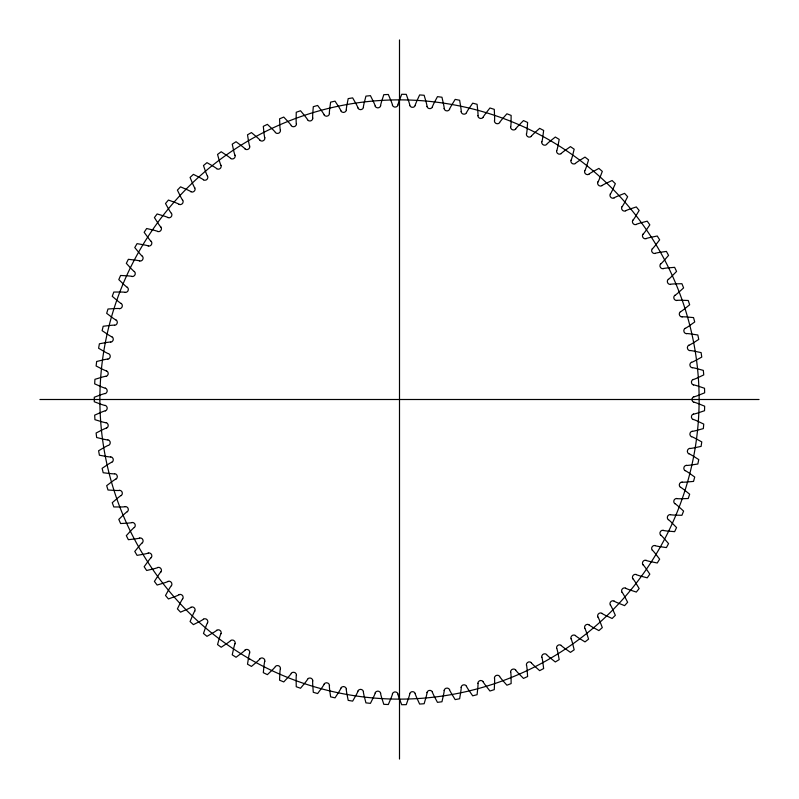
<?xml version="1.0" encoding="UTF-8"?>
<svg xmlns="http://www.w3.org/2000/svg" width="799" height="799" viewBox="0 0 799 799"><rect width="100%" height="100%" fill="white"/><g stroke="black" fill="none" stroke-linecap="round" stroke-linejoin="round"><path stroke-width="1.2" d="M312.639 118.112L312.639 117.613A94.502 94.502 0 0 1 312.719 114.197L313.288 106.706L314.736 106.277L317.642 105.458L322.097 111.51A94.502 94.502 0 0 1 323.975 114.367L324.234 114.786M312.639 680.948L312.639 681.387A94.502 94.502 0 0 0 312.719 684.803L313.288 692.294L314.736 692.723L317.642 693.542L322.097 687.49A94.502 94.502 0 0 0 323.975 684.633L324.234 684.214M494.581 120.789L494.601 120.279A94.502 94.502 0 0 0 494.621 116.864L494.271 109.363L492.833 108.894L489.947 107.985L485.323 113.907A94.502 94.502 0 0 0 483.365 116.704L483.125 117.073M478.062 683.315L478.052 683.754A94.502 94.502 0 0 1 477.872 687.23L477.083 694.701L475.615 695.08L472.688 695.819L468.414 689.637A94.502 94.502 0 0 1 466.626 686.731L466.376 686.291M329.308 113.438L329.328 112.999A94.502 94.502 0 0 1 329.607 109.593L330.616 102.152L332.094 101.813L335.041 101.153L339.136 107.465A94.502 94.502 0 0 1 340.833 110.422L341.073 110.861M296.269 675.305L296.249 675.744A94.502 94.502 0 0 0 296.119 679.22L296.249 686.731L297.677 687.24L300.534 688.239L305.328 682.456A94.502 94.502 0 0 0 307.365 679.709L307.655 679.3M510.781 126.841L510.821 126.342A94.502 94.502 0 0 0 511.05 122.936L511.13 115.426L509.732 114.876L506.906 113.798L501.932 119.431A94.502 94.502 0 0 0 499.814 122.117L499.555 122.467M461.273 687.44L461.233 687.869A94.502 94.502 0 0 1 460.853 691.335L459.625 698.745L458.137 699.035L455.17 699.604L451.265 693.182A94.502 94.502 0 0 1 449.657 690.176L449.457 689.787M346.217 109.813L346.267 109.373A94.502 94.502 0 0 1 346.746 105.997L348.194 98.617L349.682 98.367L352.659 97.887L356.374 104.419A94.502 94.502 0 0 1 357.902 107.485L358.112 107.935M280.259 668.833L280.209 669.272A94.502 94.502 0 0 0 279.88 672.668L279.57 680.179L280.968 680.768L283.755 681.927L288.888 676.433A94.502 94.502 0 0 0 291.086 673.817L291.395 673.427M526.591 133.842L526.661 133.353A94.502 94.502 0 0 0 527.08 129.957L527.61 122.467L526.241 121.838L523.485 120.589L518.191 125.932A94.502 94.502 0 0 0 515.924 128.479L515.645 128.819M444.264 690.566L444.204 690.995A94.502 94.502 0 0 1 443.615 694.431L441.957 701.762L440.459 701.961L437.462 702.351L433.947 695.719A94.502 94.502 0 0 1 432.509 692.613L432.309 692.154M363.305 107.186L363.385 106.756A94.502 94.502 0 0 1 364.054 103.401L365.932 96.13L367.44 95.96L370.446 95.66L373.772 102.402A94.502 94.502 0 0 1 375.111 105.538L375.3 106.007M264.669 661.312L264.589 661.742A94.502 94.502 0 0 0 264.06 665.177L263.31 672.658L264.659 673.327L267.375 674.646L272.829 669.472A94.502 94.502 0 0 0 275.166 666.985L275.505 666.616M541.962 141.763L542.062 141.273A94.502 94.502 0 0 0 542.681 137.917L543.65 130.457L542.321 129.748L539.645 128.349L534.042 133.363A94.502 94.502 0 0 0 531.625 135.78L531.285 136.14M427.105 692.693L427.016 693.123A94.502 94.502 0 0 1 426.237 696.508L424.139 703.729L422.641 703.849L419.625 704.059L416.499 697.227A94.502 94.502 0 0 1 415.25 694.051L415.1 693.632M380.524 105.568L380.624 105.138A94.502 94.502 0 0 1 381.493 101.833L383.8 94.681L385.308 94.602L388.324 94.482L391.25 101.403A94.502 94.502 0 0 1 392.409 104.619L392.569 105.088M249.538 652.943L249.428 653.372A94.502 94.502 0 0 0 248.699 656.768L247.51 664.189L248.829 664.938L251.455 666.416L257.198 661.572A94.502 94.502 0 0 0 259.685 659.225L260.045 658.875M556.843 150.572L556.973 150.082A94.502 94.502 0 0 0 557.792 146.766L559.19 139.386L557.902 138.597L555.315 137.038L549.432 141.723A94.502 94.502 0 0 0 546.876 143.99L546.556 144.289M409.857 693.812L409.737 694.231A94.502 94.502 0 0 1 408.758 697.567L406.252 704.648L404.733 704.678L401.717 704.718L399.001 697.707A94.502 94.502 0 0 1 397.932 694.461L397.812 694.041M397.812 104.959L397.932 104.539A94.502 94.502 0 0 1 399.001 101.293L401.717 94.282L403.225 94.302L406.252 94.352L408.758 101.433A94.502 94.502 0 0 1 409.727 104.709L409.857 105.188M234.916 643.704L234.776 644.184A94.502 94.502 0 0 0 233.857 647.48L232.239 654.82L233.508 655.639L236.055 657.267L242.067 652.763A94.502 94.502 0 0 0 244.684 650.576L245.063 650.246M571.175 160.229L571.335 159.76A94.502 94.502 0 0 0 572.344 156.494L574.181 149.203L572.943 148.344L570.446 146.636L564.304 150.961A94.502 94.502 0 0 0 561.617 153.078L561.238 153.398M392.569 693.912L392.429 694.321A94.502 94.502 0 0 1 391.25 697.597L388.324 704.518L386.816 704.458L383.8 704.319L381.493 697.167A94.502 94.502 0 0 1 380.624 693.862L380.524 693.432M415.1 105.368L415.25 104.959A94.502 94.502 0 0 1 416.499 101.773L419.625 94.941L421.133 95.041L424.139 95.271L426.237 102.492A94.502 94.502 0 0 1 427.006 105.818L427.105 106.307M220.874 633.627L220.724 634.036A94.502 94.502 0 0 0 219.595 637.332L217.548 644.563L218.756 645.462L221.203 647.24L227.475 643.085A94.502 94.502 0 0 0 230.212 641.058L230.611 640.748M375.3 692.993L375.111 693.452A94.502 94.502 0 0 1 373.772 696.598L370.446 703.34L368.938 703.19L365.932 702.87L364.054 695.599A94.502 94.502 0 0 1 363.385 692.244L363.305 691.814M584.928 170.716L585.108 170.257A94.502 94.502 0 0 0 586.316 167.051L588.573 159.89L587.385 158.951L584.988 157.103L578.606 161.068A94.502 94.502 0 0 0 575.799 163.016L575.45 163.276M207.44 622.741L207.241 623.2A94.502 94.502 0 0 0 205.942 626.366L203.475 633.457L204.634 634.426L206.971 636.344L213.473 632.578A94.502 94.502 0 0 0 216.329 630.701L216.749 630.421M432.309 106.846L432.509 106.387A94.502 94.502 0 0 1 433.947 103.281L437.462 96.649L438.961 96.839L441.957 97.238L443.615 104.569A94.502 94.502 0 0 1 444.194 107.935L444.264 108.434M598.032 181.992L598.241 181.543A94.502 94.502 0 0 0 599.63 178.417L602.306 171.395L601.178 170.397L598.9 168.409L592.289 171.985A94.502 94.502 0 0 0 589.372 173.773L589.063 173.972M358.112 691.065L357.932 691.465A94.502 94.502 0 0 1 356.374 694.581L352.659 701.113L351.17 700.873L348.194 700.383L346.746 693.003A94.502 94.502 0 0 1 346.267 689.627L346.217 689.187M449.457 109.213L449.657 108.824A94.502 94.502 0 0 1 451.265 105.818L455.17 99.396L456.658 99.675L459.625 100.255L460.853 107.665A94.502 94.502 0 0 1 461.233 111.061L461.273 111.56M194.636 611.135L194.447 611.535A94.502 94.502 0 0 0 192.968 614.611L190.082 621.552L191.181 622.591L193.408 624.638L200.12 621.252A94.502 94.502 0 0 0 203.076 619.555L203.505 619.295M341.073 688.139L340.863 688.518A94.502 94.502 0 0 1 339.136 691.534L335.041 697.847L333.563 697.517L330.616 696.848L329.607 689.407A94.502 94.502 0 0 1 329.328 686.001L329.308 685.562M610.456 194.017L610.696 193.578A94.502 94.502 0 0 0 612.264 190.542L615.35 183.69L614.271 182.621L612.114 180.514L605.312 183.69A94.502 94.502 0 0 0 602.296 185.308L601.917 185.518M182.601 598.701L182.382 599.08A94.502 94.502 0 0 0 180.694 602.116L177.408 608.878L178.447 609.977L180.544 612.154L187.445 609.168A94.502 94.502 0 0 0 190.502 607.649L190.941 607.42M466.376 112.709L466.626 112.269A94.502 94.502 0 0 1 468.414 109.363L472.688 103.181L474.157 103.54L477.083 104.299L477.872 111.77A94.502 94.502 0 0 1 478.052 115.186L478.062 115.685M622.151 206.751L622.411 206.332A94.502 94.502 0 0 0 624.159 203.395L627.634 196.734L626.636 195.605L624.598 193.368L617.617 196.145A94.502 94.502 0 0 0 614.521 197.573L614.121 197.772M171.256 585.677L171.046 585.987A94.502 94.502 0 0 0 169.178 588.933L165.503 595.485L166.482 596.643L168.439 598.94L175.5 596.364A94.502 94.502 0 0 0 178.646 595.025L179.106 594.816M633.078 220.154L633.367 219.745A94.502 94.502 0 0 0 635.275 216.919L639.15 210.467L638.211 209.288L636.314 206.931L629.183 209.298A94.502 94.502 0 0 0 625.997 210.546L625.647 210.686M160.759 571.914L160.459 572.314A94.502 94.502 0 0 0 158.462 575.09L154.407 581.412L155.316 582.621L157.133 585.038L164.334 582.88A94.502 94.502 0 0 0 167.55 581.722L168.02 581.542M643.205 234.167L643.515 233.777A94.502 94.502 0 0 0 645.592 231.071L649.827 224.859L648.958 223.62L647.21 221.163L639.949 223.101A94.502 94.502 0 0 0 636.693 224.159L636.224 224.329M151.051 557.602L150.731 557.982A94.502 94.502 0 0 0 148.574 560.638L144.16 566.721L144.989 567.979L146.666 570.486L153.977 568.758A94.502 94.502 0 0 0 157.263 567.799L157.733 567.65M652.483 248.759L652.823 248.389A94.502 94.502 0 0 0 655.05 245.802L659.644 239.85L658.855 238.561L657.247 236.005L649.887 237.523A94.502 94.502 0 0 0 646.581 238.382L646.101 238.521M142.202 542.751L141.852 543.11A94.502 94.502 0 0 0 139.545 545.637L134.781 551.44L135.54 552.748L137.068 555.355L144.469 554.067A94.502 94.502 0 0 0 147.795 553.298L148.284 553.168M660.893 263.87L661.252 263.51A94.502 94.502 0 0 0 663.629 261.063L668.563 255.39L667.844 254.062L666.396 251.415L658.955 252.494A94.502 94.502 0 0 0 655.609 253.163L655.18 253.263M134.192 527.45L133.872 527.74A94.502 94.502 0 0 0 131.426 530.127L126.322 535.65L127.001 536.998L128.369 539.685L135.84 538.826A94.502 94.502 0 0 0 139.206 538.256L139.695 538.156M668.403 279.44L668.783 279.111A94.502 94.502 0 0 0 671.3 276.804L676.563 271.43L675.924 270.062L674.626 267.335L667.135 267.975A94.502 94.502 0 0 0 663.749 268.444L663.32 268.514M127.191 511.62L126.801 511.929A94.502 94.502 0 0 0 124.215 514.166L118.801 519.38L119.401 520.768L120.609 523.535L128.12 523.115A94.502 94.502 0 0 0 131.515 522.746L132.005 522.676M674.985 295.43L675.385 295.121A94.502 94.502 0 0 0 678.031 292.963L683.594 287.91L683.045 286.511L681.907 283.705L674.396 283.905A94.502 94.502 0 0 0 670.99 284.174L670.551 284.224M121.078 495.44L120.719 495.7A94.502 94.502 0 0 0 117.962 497.817L112.25 502.701L112.769 504.119L113.818 506.956L121.328 506.975A94.502 94.502 0 0 0 124.744 506.806L125.243 506.766M680.618 311.77L681.028 311.49A94.502 94.502 0 0 0 683.804 309.493L689.657 304.779L689.187 303.34L688.219 300.484L680.708 300.234A94.502 94.502 0 0 0 677.292 300.314L676.793 300.334M115.925 478.931L115.505 479.21A94.502 94.502 0 0 0 112.679 481.118L106.686 485.662L107.116 487.11L108.005 489.997L115.505 490.466A94.502 94.502 0 0 0 118.921 490.496L119.421 490.486M685.282 328.429L685.712 328.169A94.502 94.502 0 0 0 688.598 326.332L694.711 321.967L694.331 320.509L693.532 317.593L686.041 316.913A94.502 94.502 0 0 0 682.636 316.784L682.196 316.784M111.7 462.182L111.371 462.371A94.502 94.502 0 0 0 108.384 464.149L102.132 468.334L102.482 469.802L103.191 472.738L110.652 473.637A94.502 94.502 0 0 0 114.057 473.867L114.557 473.887M688.958 345.318L689.407 345.088A94.502 94.502 0 0 0 692.393 343.43L698.755 339.425L698.456 337.947L697.827 334.991L690.396 333.872A94.502 94.502 0 0 0 687 333.543L686.561 333.513M691.644 362.396L692.094 362.197A94.502 94.502 0 0 0 695.18 360.709L701.762 357.093L701.552 355.605L701.103 352.609L693.752 351.061A94.502 94.502 0 0 0 690.376 350.531L689.937 350.471M106.397 428.004L106.047 428.154A94.502 94.502 0 0 0 102.811 429.592L96.12 433.008L96.289 434.516L96.649 437.512L103.96 439.28A94.502 94.502 0 0 0 107.316 439.909L107.805 439.989M693.312 379.605L693.782 379.425A94.502 94.502 0 0 0 696.948 378.127L703.729 374.911L703.609 373.403L703.33 370.396L696.089 368.409A94.502 94.502 0 0 0 692.743 367.69L692.254 367.59M105.228 410.756L104.759 410.926A94.502 94.502 0 0 0 101.553 412.124L94.672 415.15L94.761 416.659L94.941 419.675L102.132 421.872A94.502 94.502 0 0 0 105.448 422.691L105.937 422.801M693.981 396.883L694.451 396.733A94.502 94.502 0 0 0 697.687 395.625L704.648 392.808L704.618 391.29L704.518 388.274L697.397 385.867A94.502 94.502 0 0 0 694.111 384.948L693.622 384.828M105.069 393.468L104.649 393.587A94.502 94.502 0 0 0 101.333 394.616L94.282 397.233L94.272 398.741L94.282 401.767L101.333 404.384A94.502 94.502 0 0 0 104.589 405.393L105.069 405.532M693.622 414.172L694.111 414.052A94.502 94.502 0 0 0 697.397 413.133L704.518 410.726L704.568 409.218L704.648 406.192L697.687 403.375A94.502 94.502 0 0 0 694.451 402.267L694.041 402.137M105.937 376.199L105.508 376.289A94.502 94.502 0 0 0 102.132 377.128L94.941 379.325L94.841 380.833L94.672 383.85L101.553 386.876A94.502 94.502 0 0 0 104.759 388.074L105.228 388.244M692.254 431.41L692.743 431.31A94.502 94.502 0 0 0 696.089 430.591L703.33 428.604L703.48 427.105L703.729 424.089L696.948 420.863A94.502 94.502 0 0 0 693.782 419.575L693.312 419.395M107.805 359.011L107.376 359.081A94.502 94.502 0 0 0 103.96 359.72L96.649 361.488L96.469 362.986L96.12 365.992L102.811 369.408A94.502 94.502 0 0 0 105.937 370.796L106.397 370.996M689.877 448.539L690.376 448.469A94.502 94.502 0 0 0 693.752 447.939L701.103 446.391L701.332 444.893L701.762 441.907L695.18 438.291A94.502 94.502 0 0 0 692.094 436.803L691.644 436.604M110.691 341.962L110.192 342.012A94.502 94.502 0 0 0 106.796 342.441L99.406 343.78L99.136 345.268L98.607 348.244L105.088 352.049A94.502 94.502 0 0 0 108.125 353.617M686.501 465.497L687 465.457A94.502 94.502 0 0 0 690.396 465.128L697.827 464.009L698.146 462.531L698.755 459.575L692.393 455.57A94.502 94.502 0 0 0 689.407 453.912L689.078 453.742M114.557 325.113L114.127 325.133A94.502 94.502 0 0 0 110.652 325.363L103.191 326.262L102.831 327.73L102.132 330.666L108.384 334.851A94.502 94.502 0 0 0 111.321 336.599L111.75 336.848M682.136 482.226L682.636 482.216A94.502 94.502 0 0 0 686.041 482.087L693.532 481.407L693.932 479.949L694.711 477.033L688.598 472.668A94.502 94.502 0 0 0 685.712 470.831L685.282 470.571M39.95 399.5L759.05 399.5M119.421 308.514L118.981 308.514A94.502 94.502 0 0 0 115.505 308.534L108.005 309.003L107.555 310.441L106.686 313.338L112.679 317.882A94.502 94.502 0 0 0 115.505 319.79L115.925 320.069M676.793 498.666L677.292 498.686A94.502 94.502 0 0 0 680.708 498.766L688.219 498.516L688.708 497.088L689.657 494.221L683.804 489.507A94.502 94.502 0 0 0 681.028 487.51L680.668 487.26M125.173 292.234L124.744 292.194A94.502 94.502 0 0 0 121.328 292.025L113.818 292.044L113.288 293.463L112.25 296.299L117.962 301.183A94.502 94.502 0 0 0 120.669 303.26L121.078 303.56M670.491 514.766L670.99 514.816A94.502 94.502 0 0 0 674.396 515.095L681.907 515.295L682.476 513.897L683.594 511.09L678.031 506.037A94.502 94.502 0 0 0 675.385 503.879L675.085 503.65M110.691 457.038L110.192 456.988A94.502 94.502 0 0 1 106.796 456.559L99.406 455.22L99.136 453.732L98.607 450.756L105.088 446.951A94.502 94.502 0 0 1 108.125 445.383M131.945 276.314L131.515 276.254A94.502 94.502 0 0 0 128.12 275.885L120.609 275.465L120 276.844L118.801 279.62L124.215 284.834A94.502 94.502 0 0 0 126.801 287.071L127.191 287.38M663.26 530.476L663.749 530.556A94.502 94.502 0 0 0 667.135 531.025L674.626 531.665L675.275 530.306L676.563 527.57L671.3 522.196A94.502 94.502 0 0 0 668.783 519.889L668.453 519.6M139.695 260.844L139.206 260.744A94.502 94.502 0 0 0 135.84 260.174L128.369 259.315L127.68 260.654L126.322 263.35L131.416 268.873A94.502 94.502 0 0 0 133.872 271.261L134.232 271.6M655.12 545.727L655.609 545.837A94.502 94.502 0 0 0 658.955 546.506L666.396 547.585L667.125 546.266L668.563 543.61L663.629 537.937A94.502 94.502 0 0 0 661.252 535.49L660.893 535.13M148.284 245.832L147.855 245.722A94.502 94.502 0 0 0 144.469 244.943L137.068 243.645L136.299 244.943L134.781 247.56L139.545 253.363A94.502 94.502 0 0 0 141.852 255.89L142.202 256.249M646.101 560.479L646.581 560.618A94.502 94.502 0 0 0 649.887 561.477L657.247 562.995L658.046 561.717L659.644 559.15L655.05 553.198A94.502 94.502 0 0 0 652.823 550.611L652.483 550.241M157.673 231.33L157.323 231.221A94.502 94.502 0 0 0 153.977 230.242L146.666 228.514L145.827 229.762L144.16 232.279L148.574 238.362A94.502 94.502 0 0 0 150.721 241.018L151.051 241.398M636.224 574.671L636.693 574.841A94.502 94.502 0 0 0 639.949 575.899L647.21 577.837L648.089 576.608L649.827 574.141L645.592 567.929A94.502 94.502 0 0 0 643.515 565.223L643.205 564.833M168.02 217.458L167.55 217.278A94.502 94.502 0 0 0 164.334 216.12L157.133 213.962L156.224 215.171L154.407 217.588L158.462 223.91A94.502 94.502 0 0 0 160.459 226.686L160.759 227.086M625.537 588.264L625.997 588.454A94.502 94.502 0 0 0 629.183 589.702L636.314 592.069L637.262 590.89L639.15 588.533L635.275 582.081A94.502 94.502 0 0 0 633.367 579.255L633.118 578.895M179.106 204.184L178.706 204.005A94.502 94.502 0 0 0 175.5 202.636L168.439 200.06L167.46 201.208L165.503 203.515L169.178 210.067A94.502 94.502 0 0 0 171.006 212.953L171.286 213.373M614.071 601.208L614.521 601.427A94.502 94.502 0 0 0 617.617 602.855L624.598 605.632L625.617 604.513L627.634 602.266L624.159 595.605A94.502 94.502 0 0 0 622.411 592.668L622.151 592.249M190.941 191.58L190.562 191.38A94.502 94.502 0 0 0 187.445 189.832L180.544 186.846L179.495 187.935L177.408 190.122L180.694 196.884A94.502 94.502 0 0 0 182.352 199.87L182.601 200.299M601.857 613.452L602.296 613.692A94.502 94.502 0 0 0 605.312 615.31L612.114 618.486L613.203 617.437L615.35 615.31L612.264 608.458A94.502 94.502 0 0 0 610.696 605.422L610.486 605.033M203.455 179.675L203.076 179.445A94.502 94.502 0 0 0 200.12 177.748L193.408 174.362L192.289 175.39L190.082 177.448L192.968 184.389A94.502 94.502 0 0 0 194.447 187.465L194.666 187.915M588.953 624.958L589.372 625.227A94.502 94.502 0 0 0 592.289 627.015L598.9 630.591L600.039 629.602L602.306 627.605L599.63 620.583A94.502 94.502 0 0 0 598.241 617.457L598.032 617.008M216.689 168.549L216.379 168.329A94.502 94.502 0 0 0 213.473 166.422L206.971 162.656L205.802 163.615L203.475 165.543L205.942 172.644A94.502 94.502 0 0 0 207.241 175.8L207.44 176.259M575.4 635.684L575.799 635.984A94.502 94.502 0 0 0 578.606 637.932L584.988 641.897L586.186 640.978L588.573 639.11L586.316 631.949A94.502 94.502 0 0 0 585.108 628.743L584.948 628.344M230.611 158.252L230.262 157.982A94.502 94.502 0 0 0 227.475 155.915L221.203 151.76L219.975 152.649L217.548 154.437L219.595 161.668A94.502 94.502 0 0 0 220.694 164.904L220.874 165.373M561.238 645.602L561.617 645.922A94.502 94.502 0 0 0 564.304 648.039L570.446 652.364L571.694 651.515L574.181 649.797L572.344 642.506A94.502 94.502 0 0 0 571.335 639.24L571.195 638.83M245.063 148.754L244.734 148.464A94.502 94.502 0 0 0 242.067 146.237L236.055 141.733L234.776 142.542L232.239 144.18L233.857 151.52A94.502 94.502 0 0 0 234.776 154.816L234.916 155.296M546.516 654.671L546.876 655.01A94.502 94.502 0 0 0 549.432 657.277L555.315 661.962L556.613 661.182L559.19 659.614L557.792 652.234A94.502 94.502 0 0 0 556.973 648.918L556.853 648.498M259.995 140.085L259.735 139.815A94.502 94.502 0 0 0 257.198 137.428L251.455 132.584L250.137 133.313L247.51 134.811L248.699 142.232A94.502 94.502 0 0 0 249.418 145.568L249.538 146.057M531.285 662.86L531.625 663.22A94.502 94.502 0 0 0 534.042 665.637L539.645 670.651L540.983 669.952L543.65 668.543L542.681 661.083A94.502 94.502 0 0 0 542.062 657.727L541.962 657.237M275.505 132.384L275.166 132.015A94.502 94.502 0 0 0 272.829 129.528L267.375 124.354L266.017 125.014L263.31 126.342L264.06 133.823A94.502 94.502 0 0 0 264.579 137.198L264.669 137.688M515.605 670.141L515.924 670.521A94.502 94.502 0 0 0 518.191 673.068L523.485 678.411L524.863 677.792L527.61 676.533L527.08 669.043A94.502 94.502 0 0 0 526.661 665.647L526.601 665.217M291.395 125.573L291.166 125.273A94.502 94.502 0 0 0 288.888 122.567L283.755 117.073L282.357 117.653L279.57 118.821L279.88 126.332A94.502 94.502 0 0 0 280.209 129.728L280.269 130.227M499.515 676.483L499.814 676.883A94.502 94.502 0 0 0 501.932 679.569L506.906 685.202L508.314 684.673L511.13 683.574L511.05 676.064A94.502 94.502 0 0 0 510.821 672.658L510.781 672.219M307.655 119.7L307.405 119.341A94.502 94.502 0 0 0 305.328 116.544L300.534 110.761L299.106 111.261L296.249 112.269L296.119 119.78A94.502 94.502 0 0 0 296.239 123.196L296.269 123.695M483.085 681.877L483.365 682.296A94.502 94.502 0 0 0 485.323 685.093L489.947 691.015L491.395 690.566L494.271 689.637L494.621 682.136A94.502 94.502 0 0 0 494.601 678.721L494.591 678.281M399.5 39.95L399.5 759.05M660.723 535.29A3.016 3.016 0 0 1 663.29 530.236M668.244 519.73A3.016 3.016 0 0 1 670.511 514.536M674.835 503.75A3.016 3.016 0 0 1 676.793 498.426M680.478 487.41A3.016 3.016 0 0 1 682.116 481.987M685.152 470.771A3.016 3.016 0 0 1 686.471 465.258M688.848 453.882A3.016 3.016 0 0 1 689.837 448.299M691.534 436.803A3.016 3.016 0 0 1 692.204 431.18M693.222 419.605A3.016 3.016 0 0 1 693.552 413.942M693.902 402.326A3.016 3.016 0 0 1 693.902 396.664M693.552 385.048A3.016 3.016 0 0 1 693.222 379.395M692.204 367.82A3.016 3.016 0 0 1 691.534 362.187M689.837 350.691A3.016 3.016 0 0 1 688.848 345.118M686.471 333.742A3.016 3.016 0 0 1 685.152 328.229M682.116 317.013A3.016 3.016 0 0 1 680.478 311.58M676.793 300.564A3.016 3.016 0 0 1 674.835 295.25M670.511 284.464A3.016 3.016 0 0 1 668.244 279.27M663.29 268.754A3.016 3.016 0 0 1 660.723 263.7M655.16 253.503A3.016 3.016 0 0 1 652.304 248.609M646.151 238.751A3.016 3.016 0 0 1 643.015 234.027M636.294 224.549A3.016 3.016 0 0 1 632.878 220.025M625.617 210.956A3.016 3.016 0 0 1 621.942 206.641M614.161 198.012A3.016 3.016 0 0 1 610.246 193.917M601.967 185.758A3.016 3.016 0 0 1 597.812 181.902M589.073 174.242A3.016 3.016 0 0 1 584.698 170.636M575.53 163.505A3.016 3.016 0 0 1 570.955 160.16M561.377 153.588A3.016 3.016 0 0 1 556.613 150.512M546.666 144.509A3.016 3.016 0 0 1 541.722 141.723M531.445 136.309A3.016 3.016 0 0 1 526.351 133.823M515.774 129.019A3.016 3.016 0 0 1 510.541 126.831M499.695 122.666A3.016 3.016 0 0 1 494.351 120.789M483.275 117.263A3.016 3.016 0 0 1 477.832 115.695M466.566 112.829A3.016 3.016 0 0 1 461.033 111.59M449.627 109.383A3.016 3.016 0 0 1 444.034 108.474M432.519 106.946A3.016 3.016 0 0 1 426.876 106.367M415.29 105.508A3.016 3.016 0 0 1 409.627 105.258M398.012 105.088A3.016 3.016 0 0 1 392.339 105.178M380.733 105.688A3.016 3.016 0 0 1 375.081 106.107M363.525 107.296A3.016 3.016 0 0 1 357.902 108.045M346.436 109.912A3.016 3.016 0 0 1 340.873 110.981M329.528 113.528A3.016 3.016 0 0 1 324.044 114.926M312.868 118.122A3.016 3.016 0 0 1 307.465 119.84M296.509 123.695A3.016 3.016 0 0 1 291.216 125.723M280.499 130.207A3.016 3.016 0 0 1 275.335 132.554M264.898 137.658A3.016 3.016 0 0 1 259.885 140.304M249.767 146.007A3.016 3.016 0 0 1 244.913 148.944M235.146 155.236A3.016 3.016 0 0 1 230.472 158.442M221.093 165.303A3.016 3.016 0 0 1 216.619 168.779M207.66 176.18A3.016 3.016 0 0 1 203.395 179.915M194.876 187.825A3.016 3.016 0 0 1 190.841 191.8M182.811 200.189A3.016 3.016 0 0 1 179.016 204.404M171.485 213.253A3.016 3.016 0 0 1 167.94 217.678M160.949 226.956A3.016 3.016 0 0 1 157.673 231.58M151.231 241.258A3.016 3.016 0 0 1 148.234 246.062M142.372 256.099A3.016 3.016 0 0 1 139.665 261.073M134.402 271.43A3.016 3.016 0 0 1 131.985 276.564M127.341 287.211A3.016 3.016 0 0 1 125.233 292.474M121.218 303.38A3.016 3.016 0 0 1 119.421 308.754M116.065 319.88A3.016 3.016 0 0 1 114.577 325.343M111.88 336.649A3.016 3.016 0 0 1 110.721 342.192M108.684 353.637A3.016 3.016 0 0 1 107.855 359.24M106.497 370.786A3.016 3.016 0 0 1 105.997 376.429M105.308 388.024A3.016 3.016 0 0 1 105.148 393.687M105.148 405.303A3.016 3.016 0 0 1 105.308 410.976M105.997 422.571A3.016 3.016 0 0 1 106.497 428.214M107.855 439.76A3.016 3.016 0 0 1 108.684 445.363M110.721 456.808A3.016 3.016 0 0 1 111.88 462.351M114.577 473.657A3.016 3.016 0 0 1 116.065 479.12M119.421 490.246A3.016 3.016 0 0 1 121.218 495.62M125.233 506.526A3.016 3.016 0 0 1 127.341 511.789M131.985 522.436A3.016 3.016 0 0 1 134.402 527.57M139.665 537.927A3.016 3.016 0 0 1 142.372 542.901M148.234 552.938A3.016 3.016 0 0 1 151.231 557.742M157.673 567.42A3.016 3.016 0 0 1 160.949 572.044M167.94 581.322A3.016 3.016 0 0 1 171.485 585.747M179.016 594.596A3.016 3.016 0 0 1 182.811 598.811M190.841 607.2A3.016 3.016 0 0 1 194.876 611.175M203.395 619.085A3.016 3.016 0 0 1 207.66 622.821M216.619 630.221A3.016 3.016 0 0 1 221.093 633.697M230.472 640.558A3.016 3.016 0 0 1 235.146 643.764M244.913 650.056A3.016 3.016 0 0 1 249.767 652.993M259.885 658.696A3.016 3.016 0 0 1 264.898 661.342M275.335 666.446A3.016 3.016 0 0 1 280.499 668.793M291.216 673.277A3.016 3.016 0 0 1 296.509 675.305M307.475 679.16A3.016 3.016 0 0 1 312.878 680.878M324.044 684.074A3.016 3.016 0 0 1 329.538 685.482M340.873 688.019A3.016 3.016 0 0 1 346.436 689.088M357.912 690.955A3.016 3.016 0 0 1 363.525 691.704M375.091 692.893A3.016 3.016 0 0 1 380.743 693.312M392.349 693.822A3.016 3.016 0 0 1 398.012 693.912M409.637 693.732A3.016 3.016 0 0 1 415.29 693.482M426.886 692.633A3.016 3.016 0 0 1 432.519 692.054M444.044 690.526A3.016 3.016 0 0 1 449.637 689.607M461.043 687.41A3.016 3.016 0 0 1 466.576 686.171M477.832 683.295A3.016 3.016 0 0 1 483.285 681.737M494.351 678.211A3.016 3.016 0 0 1 499.705 676.334M510.551 672.169A3.016 3.016 0 0 1 515.774 669.981M526.361 665.177A3.016 3.016 0 0 1 531.445 662.691M541.732 657.277A3.016 3.016 0 0 1 546.666 654.491M556.613 648.488A3.016 3.016 0 0 1 561.377 645.412M570.955 638.83A3.016 3.016 0 0 1 575.53 635.495M584.708 628.364A3.016 3.016 0 0 1 589.073 624.748M597.822 617.098A3.016 3.016 0 0 1 601.967 613.242M610.246 605.083A3.016 3.016 0 0 1 614.161 600.988M621.952 592.359A3.016 3.016 0 0 1 625.617 588.044M632.888 578.975A3.016 3.016 0 0 1 636.294 574.451M643.015 564.963A3.016 3.016 0 0 1 646.151 560.249M652.304 550.391A3.016 3.016 0 0 1 655.16 545.497M249.688 658.985A299.625 299.625 0 0 0 699.125 399.5A299.625 299.625 0 0 0 249.688 140.015A299.625 299.625 0 0 0 249.688 658.985"/></g></svg>
